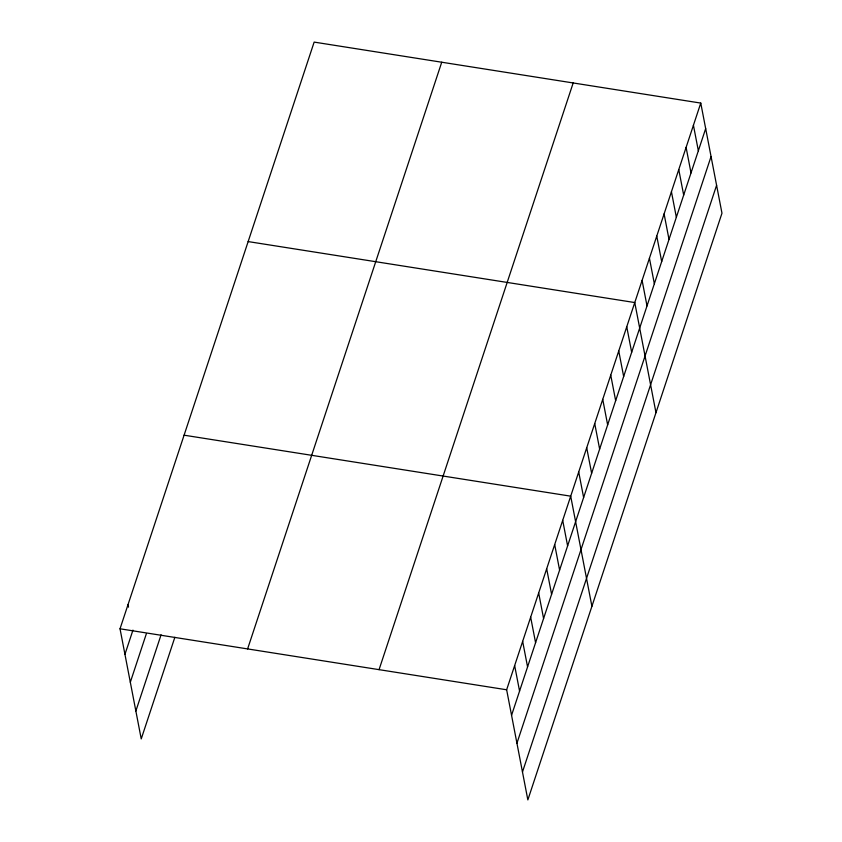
<?xml version="1.0" encoding="UTF-8"?>
<svg xmlns="http://www.w3.org/2000/svg" width="842" height="842" viewBox="0 0 842 842"><rect width="100%" height="100%" fill="white"/><g stroke="black" fill="none" stroke-linecap="round" stroke-linejoin="round"><path stroke-width="1.26" d="M174.862 637.278L141.235 738.918L120.027 628.795L314.15 42.1L700.765 103.082L721.973 213.205L527.85 799.9L506.642 689.777L700.765 103.082M124.942 654.329L132.952 630.121M130.321 682.241L146.329 633.837M135.857 711.006L161.085 634.773M247.611 648.919L441.734 62.224M379.058 669.653L573.181 82.958M511.557 715.311L705.68 128.605M516.935 743.223L711.058 156.528M522.472 771.988L716.595 185.282M248.148 241.58L634.763 302.552L655.971 412.675M184.093 435.188L570.697 496.17L591.905 606.293M120.027 628.795L506.642 689.777M693.429 125.248L698.355 150.771M686.104 147.403L691.019 172.936M678.768 169.568L683.683 195.102M671.432 191.734L676.347 217.268M664.096 213.9L669.011 239.433M656.76 236.065L661.686 261.588M649.435 258.231L654.35 283.754M642.099 280.397L647.014 305.92M626.753 326.759L631.668 352.282M618.744 350.956L623.659 376.49M610.745 375.164L615.66 400.687M602.735 399.361L607.65 424.894M594.726 423.558L599.641 449.091M586.716 447.765L591.631 473.288M578.707 471.962L583.622 497.496M562.698 520.367L567.613 545.9M554.689 544.563L559.604 570.097M546.679 568.771L551.594 594.294M538.669 592.968L543.585 618.502M530.66 617.175L535.575 642.699M522.65 641.372L527.566 666.906M514.651 665.58L519.567 691.103M128.037 604.598L128.521 607.145"/></g></svg>
